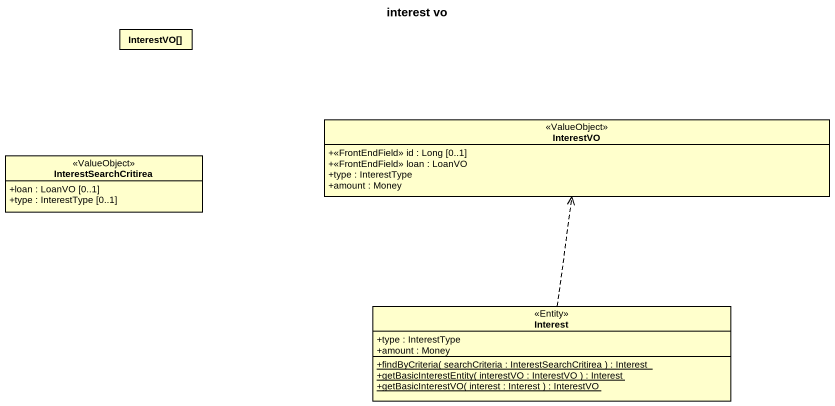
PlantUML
@startuml
title interest vo
hide circle
hide empty members
skinparam classAttributeIconSize 0
class "InterestVO[]" as InterestVO
class "InterestVO" as InterestVO_2 <<ValueObject>> {
  +<<FrontEndField>> id : Long [0..1]
  +<<FrontEndField>> loan : LoanVO
  +type : InterestType
  +amount : Money
}
class InterestSearchCritirea <<ValueObject>> {
  +loan : LoanVO [0..1]
  +type : InterestType [0..1]
}
class Interest <<Entity>> {
  +type : InterestType
  +amount : Money
  {static} +findByCriteria( searchCriteria : InterestSearchCritirea ) : Interest
  {static} +getBasicInterestEntity( interestVO : InterestVO ) : Interest
  {static} +getBasicInterestVO( interest : Interest ) : InterestVO
}
Interest .up.> InterestVO_2
@enduml
